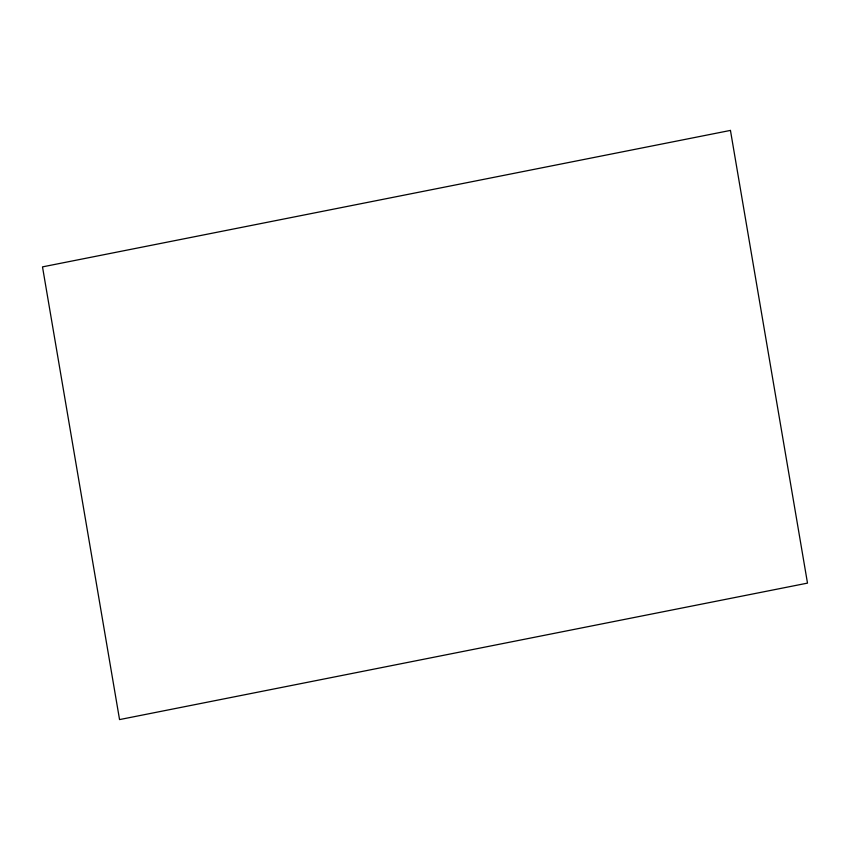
<?xml version="1.0" encoding="UTF-8"?>
<svg xmlns="http://www.w3.org/2000/svg" width="850" height="850" viewBox="0 0 850 850"><rect width="100%" height="100%" fill="white"/><g stroke="black" fill="none" stroke-linecap="round" stroke-linejoin="round"><path stroke-width="1.27" d="M730.447 130.411L42.5 266.879L119.552 719.589L807.5 583.121L730.447 130.411"/></g></svg>
